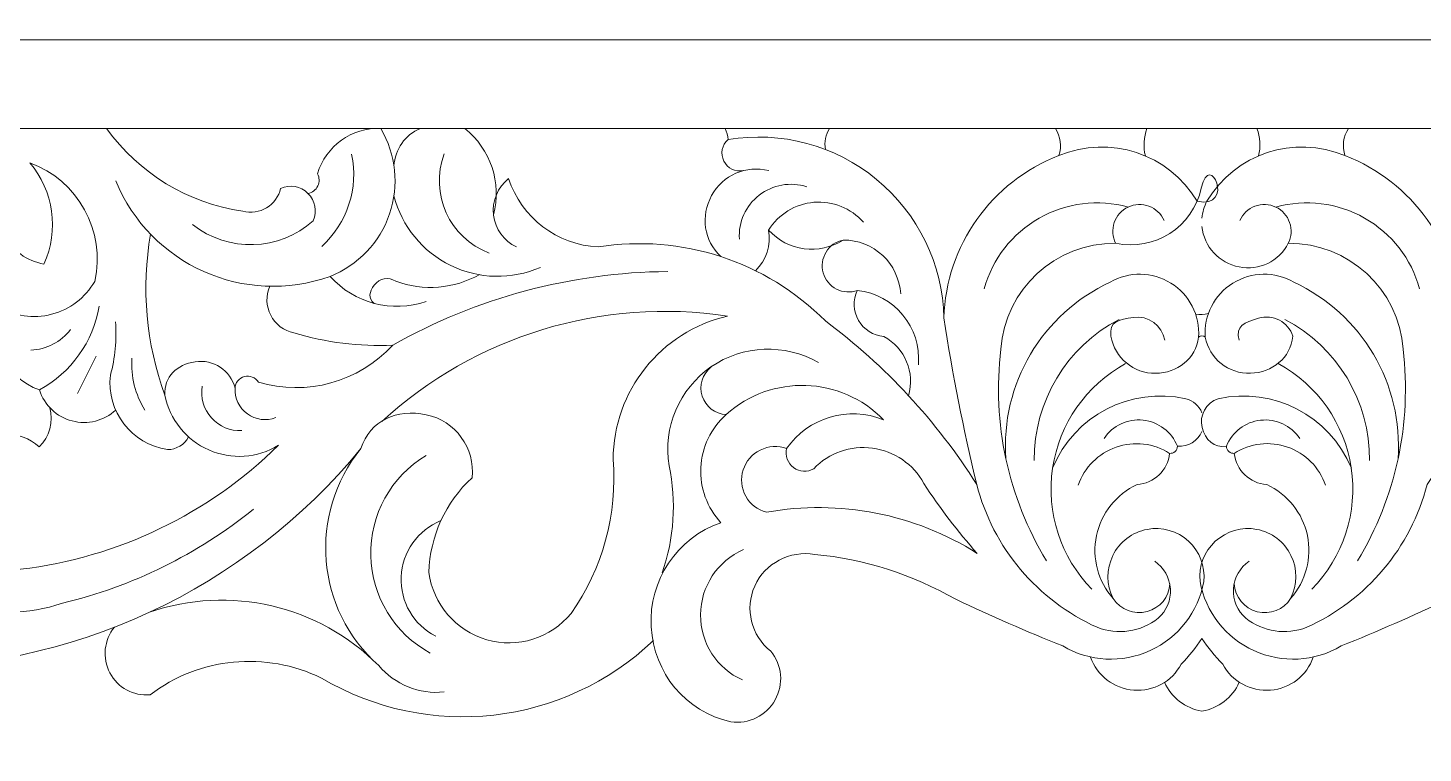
# Model space of a CAD drawing. Header units: millimetres. Extents: x 4334 to 4578, y 2334 to 2588.
# Drawn here: x 4381 to 4446.3, y 2518.7 to 2552.7 of the extents above; entities that cross this region are included whole.
import ezdxf

# ---------------------------------------------------------------- set-up
doc = ezdxf.new("R2010")
doc.units = ezdxf.units.MM
doc.header["$MEASUREMENT"] = 0
doc.layers.add('SITARA ALL', color=18, linetype='Continuous', true_color=0x000000)

msp = doc.modelspace()

# ---------------------------------------------------------------- linework, layer by layer
at = {"layer": 'SITARA ALL', "lineweight": 9}
for points, knots in [([(4333.916, 2588.11), (4333.916, 2588.11), (4577.916, 2588.11), (4577.916, 2588.11), (4577.916, 2588.11), (4577.916, 2466.11), (4577.916, 2466.11), (4577.916, 2466.11), (4333.916, 2466.11), (4333.916, 2466.11), (4333.916, 2466.11), (4333.916, 2588.11), (4333.916, 2588.11)], [0, 0, 0, 0, 0.25, 0.25, 0.25, 0.5, 0.5, 0.5, 0.75, 0.75, 0.75, 1, 1, 1, 1]), ([(4337.043, 2531.903), (4336.767, 2529.988), (4337.064, 2528.036), (4337.897, 2526.291), (4337.897, 2526.291), (4335.916, 2526.291), (4335.916, 2526.291), (4335.916, 2526.291), (4335.916, 2552.131), (4335.916, 2552.131), (4335.916, 2552.131), (4435.687, 2552.131), (4435.687, 2552.131), (4435.687, 2552.131), (4535.916, 2552.131), (4535.916, 2552.131), (4535.916, 2552.131), (4535.916, 2526.291), (4535.916, 2526.291), (4535.916, 2526.291), (4533.935, 2526.291), (4533.935, 2526.291), (4534.768, 2528.036), (4535.065, 2529.988), (4534.789, 2531.903)], [0, 0, 0, 0, 0.111111, 0.111111, 0.111111, 0.222222, 0.222222, 0.222222, 0.333333, 0.333333, 0.333333, 0.444444, 0.444444, 0.444444, 0.555556, 0.555556, 0.555556, 0.666667, 0.666667, 0.666667, 0.777778, 0.777778, 0.777778, 1, 1, 1, 1]), ([(4384.636, 2547.977), (4386.145, 2545.868), (4388.45, 2544.468), (4391.018, 2544.104), (4391.394, 2544.002), (4391.796, 2544.057), (4392.13, 2544.258), (4392.464, 2544.459), (4392.701, 2544.786), (4392.786, 2545.166), (4393.22, 2545.361), (4393.729, 2545.269), (4394.067, 2544.935), (4394.405, 2544.601), (4394.499, 2544.084), (4394.309, 2543.648), (4392.72, 2542.225), (4390.336, 2542.152), (4388.66, 2543.471)], [0, 0, 0, 0, 0.142857, 0.142857, 0.142857, 0.285714, 0.285714, 0.285714, 0.428571, 0.428571, 0.428571, 0.571429, 0.571429, 0.571429, 0.714286, 0.714286, 0.714286, 1, 1, 1, 1]), ([(4385.067, 2545.524), (4386.68, 2541.59), (4391.094, 2539.615), (4395.099, 2541.046), (4396.411, 2541.565), (4397.429, 2542.633), (4397.885, 2543.968), (4398.341, 2545.304), (4398.193, 2546.764), (4397.472, 2547.977), (4396.116, 2548.03), (4394.898, 2547.156), (4394.516, 2545.853), (4394.609, 2545.674), (4394.611, 2545.462), (4394.524, 2545.28), (4394.436, 2545.098), (4394.266, 2544.968), (4394.068, 2544.929)], [0, 0, 0, 0, 0.142857, 0.142857, 0.142857, 0.285714, 0.285714, 0.285714, 0.428571, 0.428571, 0.428571, 0.571429, 0.571429, 0.571429, 0.714286, 0.714286, 0.714286, 1, 1, 1, 1]), ([(4429.221, 2546.703), (4426.055, 2545.486), (4423.931, 2542.488), (4423.838, 2539.097), (4423.779, 2541.614), (4422.629, 2543.982), (4420.686, 2545.585), (4418.744, 2547.188), (4416.216, 2547.871), (4413.733, 2547.452), (4413.722, 2547.634), (4413.676, 2547.813), (4413.596, 2547.977)], [0, 0, 0, 0, 0.2, 0.2, 0.2, 0.4, 0.4, 0.4, 0.6, 0.6, 0.6, 1, 1, 1, 1]), ([(4431.874, 2542.597), (4433.696, 2542.205), (4435.492, 2543.363), (4435.886, 2545.185), (4436.28, 2547.007), (4437.508, 2544.168), (4435.687, 2544.564), (4434.366, 2546.791), (4431.609, 2547.705), (4429.221, 2546.703), (4429.359, 2547.131), (4429.299, 2547.598), (4429.056, 2547.977)], [0, 0, 0, 0, 0.2, 0.2, 0.2, 0.4, 0.4, 0.4, 0.6, 0.6, 0.6, 1, 1, 1, 1]), ([(4524.699, 2547.977), (4524.699, 2547.977), (4433.343, 2547.977), (4433.343, 2547.977), (4433.188, 2547.565), (4433.161, 2547.116), (4433.266, 2546.688)], [0, 0, 0, 0, 0.333333, 0.333333, 0.333333, 1, 1, 1, 1]), ([(4442.776, 2547.977), (4442.533, 2547.598), (4442.472, 2547.131), (4442.61, 2546.703), (4445.775, 2545.488), (4447.899, 2542.485), (4447.994, 2539.097), (4448.049, 2541.611), (4449.193, 2543.977), (4451.13, 2545.581), (4453.066, 2547.185), (4455.619, 2547.866), (4458.099, 2547.452)], [0, 0, 0, 0, 0.2, 0.2, 0.2, 0.4, 0.4, 0.4, 0.6, 0.6, 0.6, 1, 1, 1, 1]), ([(4413.733, 2547.452), (4413.444, 2547.202), (4413.362, 2546.788), (4413.534, 2546.447), (4413.705, 2546.106), (4414.07, 2545.921), (4414.443, 2546.004)], [0, 0, 0, 0, 0.333333, 0.333333, 0.333333, 1, 1, 1, 1]), ([(4442.61, 2546.703), (4440.222, 2547.703), (4437.464, 2546.793), (4436.145, 2544.564), (4436.019, 2544.319), (4435.941, 2544.051), (4435.916, 2543.776)], [0, 0, 0, 0, 0.333333, 0.333333, 0.333333, 1, 1, 1, 1]), ([(4376.052, 2545.726), (4376.92, 2545.866), (4377.808, 2545.653), (4378.518, 2545.135), (4379.228, 2544.617), (4379.703, 2543.833), (4379.835, 2542.963), (4380.223, 2542.255), (4380.911, 2541.762), (4381.706, 2541.623), (4382.426, 2543.2), (4382.168, 2545.051), (4381.043, 2546.37), (4383.31, 2545.546), (4384.611, 2543.163), (4384.085, 2540.81), (4383.649, 2540.044), (4382.921, 2539.489), (4382.068, 2539.269), (4381.215, 2539.049), (4380.306, 2539.187), (4379.554, 2539.646), (4379.04, 2538.029), (4379.895, 2536.296), (4381.493, 2535.725), (4382.982, 2536.531), (4384.014, 2537.98), (4384.289, 2539.651)], [0, 0, 0, 0, 0.1, 0.1, 0.1, 0.2, 0.2, 0.2, 0.3, 0.3, 0.3, 0.4, 0.4, 0.4, 0.5, 0.5, 0.5, 0.6, 0.6, 0.6, 0.7, 0.7, 0.7, 0.8, 0.8, 0.8, 1, 1, 1, 1]), ([(4415.638, 2546.004), (4414.582, 2546.267), (4413.483, 2545.784), (4412.961, 2544.83), (4412.44, 2543.875), (4412.598, 2542.719), (4413.39, 2541.973)], [0, 0, 0, 0, 0.333333, 0.333333, 0.333333, 1, 1, 1, 1]), ([(4423.838, 2539.097), (4424.237, 2536.478), (4424.748, 2533.877), (4425.37, 2531.302), (4423.5, 2534.268), (4421.1, 2536.861), (4418.288, 2538.955), (4415.507, 2541.756), (4411.552, 2543.048), (4407.655, 2542.424), (4405.727, 2542.516), (4404.057, 2543.794), (4403.459, 2545.628), (4402.944, 2545.22), (4402.677, 2544.573), (4402.754, 2543.92), (4402.83, 2543.267), (4403.233, 2542.703), (4403.829, 2542.424)], [0, 0, 0, 0, 0.142857, 0.142857, 0.142857, 0.285714, 0.285714, 0.285714, 0.428571, 0.428571, 0.428571, 0.571429, 0.571429, 0.571429, 0.714286, 0.714286, 0.714286, 1, 1, 1, 1]), ([(4417.415, 2545.239), (4416.654, 2545.488), (4415.82, 2545.342), (4415.188, 2544.851), (4414.556, 2544.36), (4414.209, 2543.593), (4414.263, 2542.795)], [0, 0, 0, 0, 0.333333, 0.333333, 0.333333, 1, 1, 1, 1]), ([(4468.003, 2542.424), (4468.597, 2542.705), (4469.005, 2543.273), (4469.079, 2543.926), (4469.153, 2544.58), (4468.889, 2545.221), (4468.373, 2545.628), (4467.776, 2543.793), (4466.104, 2542.518), (4464.177, 2542.424), (4460.279, 2543.046), (4456.323, 2541.757), (4453.544, 2538.955), (4450.732, 2536.861), (4448.332, 2534.268), (4446.462, 2531.302), (4445.697, 2528.329), (4443.619, 2525.863), (4440.819, 2524.604), (4439.861, 2524.228), (4438.774, 2524.39), (4437.967, 2525.028), (4437.573, 2525.373), (4437.361, 2525.88), (4437.392, 2526.402), (4437.423, 2526.925), (4437.696, 2527.405), (4438.128, 2527.701)], [0, 0, 0, 0, 0.1, 0.1, 0.1, 0.2, 0.2, 0.2, 0.3, 0.3, 0.3, 0.4, 0.4, 0.4, 0.5, 0.5, 0.5, 0.6, 0.6, 0.6, 0.7, 0.7, 0.7, 0.8, 0.8, 0.8, 1, 1, 1, 1]), ([(4398.093, 2544.818), (4398.457, 2543.394), (4399.428, 2542.202), (4400.749, 2541.557), (4402.07, 2540.913), (4403.599, 2540.878), (4404.945, 2541.468)], [0, 0, 0, 0, 0.333333, 0.333333, 0.333333, 1, 1, 1, 1]), ([(4432.461, 2544.293), (4431.059, 2544.681), (4429.56, 2544.494), (4428.296, 2543.774), (4427.032, 2543.055), (4426.109, 2541.868), (4425.727, 2540.464)], [0, 0, 0, 0, 0.333333, 0.333333, 0.333333, 1, 1, 1, 1]), ([(4446.104, 2540.464), (4445.721, 2541.867), (4444.794, 2543.06), (4443.529, 2543.778), (4442.265, 2544.496), (4440.772, 2544.683), (4439.371, 2544.293)], [0, 0, 0, 0, 0.333333, 0.333333, 0.333333, 1, 1, 1, 1]), ([(4420.069, 2543.582), (4419.489, 2544.243), (4418.629, 2544.589), (4417.753, 2544.515), (4416.877, 2544.44), (4416.091, 2543.959), (4415.631, 2543.209), (4416.527, 2542.226), (4417.998, 2542.031), (4419.117, 2542.748), (4420.545, 2542.759), (4421.731, 2541.646), (4421.813, 2540.221)], [0, 0, 0, 0, 0.2, 0.2, 0.2, 0.4, 0.4, 0.4, 0.6, 0.6, 0.6, 1, 1, 1, 1]), ([(4434.143, 2543.668), (4434.006, 2543.977), (4433.75, 2544.217), (4433.433, 2544.335), (4433.116, 2544.452), (4432.766, 2544.438), (4432.461, 2544.293), (4432.155, 2544.149), (4431.921, 2543.887), (4431.81, 2543.568), (4431.7, 2543.248), (4431.722, 2542.899), (4431.874, 2542.597), (4429.051, 2542.619), (4426.698, 2540.447), (4426.503, 2537.63), (4426.085, 2534.18), (4426.835, 2530.692), (4428.635, 2527.719)], [0, 0, 0, 0, 0.142857, 0.142857, 0.142857, 0.285714, 0.285714, 0.285714, 0.428571, 0.428571, 0.428571, 0.571429, 0.571429, 0.571429, 0.714286, 0.714286, 0.714286, 1, 1, 1, 1]), ([(4443.197, 2527.719), (4444.996, 2530.692), (4445.747, 2534.18), (4445.329, 2537.63), (4445.131, 2540.446), (4442.781, 2542.622), (4439.958, 2542.597), (4440.109, 2542.899), (4440.132, 2543.25), (4440.021, 2543.569), (4439.91, 2543.889), (4439.677, 2544.149), (4439.371, 2544.293), (4439.065, 2544.437), (4438.714, 2544.452), (4438.398, 2544.334), (4438.081, 2544.216), (4437.826, 2543.977), (4437.688, 2543.668)], [0, 0, 0, 0, 0.142857, 0.142857, 0.142857, 0.285714, 0.285714, 0.285714, 0.428571, 0.428571, 0.428571, 0.571429, 0.571429, 0.571429, 0.714286, 0.714286, 0.714286, 1, 1, 1, 1]), ([(4435.916, 2543.389), (4436.009, 2542.438), (4436.719, 2541.663), (4437.658, 2541.486), (4438.597, 2541.309), (4439.525, 2541.745), (4439.958, 2542.597)], [0, 0, 0, 0, 0.333333, 0.333333, 0.333333, 1, 1, 1, 1]), ([(4381.981, 2534.893), (4382.162, 2534.236), (4381.97, 2533.532), (4381.481, 2533.058), (4380.59, 2533.862), (4379.242, 2533.878), (4378.335, 2533.093), (4378.668, 2532.937), (4378.908, 2532.633), (4378.98, 2532.272), (4379.053, 2531.912), (4378.948, 2531.536), (4378.701, 2531.263), (4378.082, 2530.538), (4377.952, 2529.515), (4378.371, 2528.658), (4378.79, 2527.802), (4379.662, 2527.276), (4380.614, 2527.32), (4385.172, 2527.871), (4389.417, 2529.913), (4392.691, 2533.131), (4391.702, 2532.527), (4390.48, 2532.446), (4389.42, 2532.913), (4388.359, 2533.38), (4387.592, 2534.345), (4387.369, 2535.482), (4386.484, 2537.892), (4386.253, 2540.494), (4386.697, 2543.022)], [0, 0, 0, 0, 0.090909, 0.090909, 0.090909, 0.181818, 0.181818, 0.181818, 0.272727, 0.272727, 0.272727, 0.363636, 0.363636, 0.363636, 0.454545, 0.454545, 0.454545, 0.545455, 0.545455, 0.545455, 0.636364, 0.636364, 0.636364, 0.727273, 0.727273, 0.727273, 0.818182, 0.818182, 0.818182, 1, 1, 1, 1]), ([(4419.117, 2542.748), (4418.784, 2542.678), (4418.494, 2542.473), (4418.317, 2542.181), (4418.14, 2541.89), (4418.092, 2541.54), (4418.184, 2541.212), (4418.277, 2540.883), (4418.501, 2540.608), (4418.804, 2540.452), (4419.107, 2540.296), (4419.46, 2540.272), (4419.781, 2540.386)], [0, 0, 0, 0, 0.2, 0.2, 0.2, 0.4, 0.4, 0.4, 0.6, 0.6, 0.6, 1, 1, 1, 1]), ([(4402.108, 2541.137), (4400.908, 2540.456), (4399.467, 2540.341), (4398.174, 2540.821), (4397.845, 2541.038), (4397.403, 2540.957), (4397.172, 2540.638), (4396.942, 2540.318), (4396.862, 2540.022), (4397.172, 2539.779)], [0, 0, 0, 0, 0.25, 0.25, 0.25, 0.5, 0.5, 0.5, 1, 1, 1, 1]), ([(4434.172, 2538.051), (4434.056, 2538.748), (4433.405, 2539.225), (4432.707, 2539.124), (4432.008, 2539.024), (4431.571, 2538.941), (4431.656, 2538.24), (4431.829, 2537.227), (4432.714, 2536.491), (4433.742, 2536.505), (4434.77, 2536.519), (4435.618, 2537.182), (4435.762, 2538.199), (4435.83, 2539.22), (4435.328, 2540.194), (4434.459, 2540.732), (4433.589, 2541.27), (4432.504, 2541.29), (4431.621, 2540.775), (4428.43, 2539.297), (4426.485, 2536.004), (4426.737, 2532.496)], [0, 0, 0, 0, 0.125, 0.125, 0.125, 0.25, 0.25, 0.25, 0.375, 0.375, 0.375, 0.5, 0.5, 0.5, 0.625, 0.625, 0.625, 0.75, 0.75, 0.75, 1, 1, 1, 1]), ([(4445.094, 2532.496), (4445.345, 2536.004), (4443.403, 2539.299), (4440.211, 2540.775), (4439.325, 2541.286), (4438.23, 2541.267), (4437.363, 2540.725), (4436.496, 2540.183), (4435.998, 2539.219), (4436.069, 2538.199)], [0, 0, 0, 0, 0.25, 0.25, 0.25, 0.5, 0.5, 0.5, 1, 1, 1, 1]), ([(4397.53, 2534.25), (4401.892, 2538.262), (4407.845, 2540.076), (4413.703, 2539.184), (4410.58, 2538.452), (4408.366, 2535.678), (4408.351, 2532.47), (4408.556, 2529.911), (4407.862, 2527.359), (4406.389, 2525.257), (4405.435, 2524.094), (4403.883, 2523.609), (4402.437, 2524.021), (4400.991, 2524.433), (4399.924, 2525.689), (4399.726, 2527.179), (4399.776, 2528.869), (4400.506, 2530.468), (4401.75, 2531.612), (4401.898, 2533.002), (4400.969, 2534.278), (4399.602, 2534.564), (4398.234, 2534.851), (4396.966, 2534.309), (4396.544, 2532.976), (4394.057, 2529.908), (4394.42, 2525.431), (4397.377, 2522.812), (4394.574, 2525.637), (4390.404, 2526.608), (4386.643, 2525.307)], [0, 0, 0, 0, 0.090909, 0.090909, 0.090909, 0.181818, 0.181818, 0.181818, 0.272727, 0.272727, 0.272727, 0.363636, 0.363636, 0.363636, 0.454545, 0.454545, 0.454545, 0.545455, 0.545455, 0.545455, 0.636364, 0.636364, 0.636364, 0.727273, 0.727273, 0.727273, 0.818182, 0.818182, 0.818182, 1, 1, 1, 1]), ([(4392.275, 2540.585), (4392.086, 2540.146), (4392.103, 2539.646), (4392.323, 2539.221), (4392.543, 2538.797), (4392.94, 2538.494), (4393.407, 2538.396), (4394.907, 2537.949), (4396.47, 2537.755), (4398.033, 2537.822), (4396.443, 2536.088), (4394, 2535.415), (4391.746, 2536.089), (4391.609, 2536.311), (4391.342, 2536.417), (4391.09, 2536.35), (4390.838, 2536.283), (4390.66, 2536.066), (4390.652, 2535.806)], [0, 0, 0, 0, 0.142857, 0.142857, 0.142857, 0.285714, 0.285714, 0.285714, 0.428571, 0.428571, 0.428571, 0.571429, 0.571429, 0.571429, 0.714286, 0.714286, 0.714286, 1, 1, 1, 1]), ([(4422.643, 2536.907), (4422.789, 2538.652), (4421.522, 2540.195), (4419.781, 2540.386), (4419.569, 2539.937), (4419.591, 2539.412), (4419.84, 2538.982), (4420.089, 2538.552), (4420.53, 2538.272), (4421.025, 2538.232), (4422.011, 2537.691), (4422.491, 2536.537), (4422.182, 2535.455)], [0, 0, 0, 0, 0.2, 0.2, 0.2, 0.4, 0.4, 0.4, 0.6, 0.6, 0.6, 1, 1, 1, 1]), ([(4391.512, 2530.138), (4388.897, 2528.021), (4385.84, 2526.516), (4382.569, 2525.734), (4379.361, 2524.631), (4375.811, 2525.811), (4373.902, 2528.615), (4371.992, 2531.418), (4372.28, 2535.251), (4374.481, 2537.832), (4374.638, 2538.075), (4374.668, 2538.379), (4374.561, 2538.647), (4374.455, 2538.916), (4374.227, 2539.116), (4373.947, 2539.185)], [0, 0, 0, 0, 0.166667, 0.166667, 0.166667, 0.333333, 0.333333, 0.333333, 0.5, 0.5, 0.5, 0.666667, 0.666667, 0.666667, 1, 1, 1, 1]), ([(4385.059, 2538.922), (4385.122, 2538.078), (4385.039, 2537.229), (4384.816, 2536.413), (4384.63, 2534.721), (4385.808, 2533.186), (4387.491, 2532.932), (4387.904, 2532.93), (4388.285, 2533.158), (4388.479, 2533.524)], [0, 0, 0, 0, 0.25, 0.25, 0.25, 0.5, 0.5, 0.5, 1, 1, 1, 1]), ([(4435.762, 2538.199), (4435.848, 2538.283), (4435.984, 2538.283), (4436.069, 2538.199), (4436.262, 2537.19), (4437.162, 2536.471), (4438.189, 2536.506), (4439.217, 2536.541), (4440.051, 2537.22), (4440.176, 2538.24), (4439.957, 2538.912), (4439.242, 2539.286), (4438.566, 2539.082), (4437.89, 2538.879), (4437.471, 2538.732), (4437.66, 2538.051)], [0, 0, 0, 0, 0.166667, 0.166667, 0.166667, 0.333333, 0.333333, 0.333333, 0.5, 0.5, 0.5, 0.666667, 0.666667, 0.666667, 1, 1, 1, 1]), ([(4410.647, 2527.149), (4411.208, 2528.765), (4411.321, 2530.502), (4410.974, 2532.176), (4410.679, 2533.966), (4411.44, 2535.766), (4412.93, 2536.801), (4414.419, 2537.836), (4416.394, 2537.908), (4417.969, 2537.008)], [0, 0, 0, 0, 0.25, 0.25, 0.25, 0.5, 0.5, 0.5, 1, 1, 1, 1]), ([(4392.556, 2534.429), (4392.115, 2534.259), (4391.617, 2534.324), (4391.233, 2534.6), (4390.849, 2534.877), (4390.63, 2535.333), (4390.652, 2535.806), (4390.441, 2536.639), (4389.632, 2537.176), (4388.782, 2537.046), (4387.932, 2536.916), (4387.32, 2536.34), (4387.369, 2535.482)], [0, 0, 0, 0, 0.2, 0.2, 0.2, 0.4, 0.4, 0.4, 0.6, 0.6, 0.6, 1, 1, 1, 1]), ([(4416.473, 2532.975), (4417.481, 2534.433), (4419.369, 2534.994), (4421.01, 2534.327), (4419.017, 2536.374), (4415.767, 2536.485), (4413.644, 2534.572), (4413.126, 2534.598), (4412.678, 2534.943), (4412.52, 2535.438), (4412.362, 2535.932), (4412.537, 2536.48), (4412.945, 2536.801)], [0, 0, 0, 0, 0.2, 0.2, 0.2, 0.4, 0.4, 0.4, 0.6, 0.6, 0.6, 1, 1, 1, 1]), ([(4432.344, 2536.957), (4430.498, 2535.951), (4429.232, 2534.137), (4428.925, 2532.058), (4428.617, 2529.979), (4429.293, 2527.886), (4430.768, 2526.389)], [0, 0, 0, 0, 0.333333, 0.333333, 0.333333, 1, 1, 1, 1]), ([(4441.064, 2526.389), (4442.535, 2527.89), (4443.217, 2529.994), (4442.905, 2532.073), (4442.593, 2534.151), (4441.336, 2535.955), (4439.488, 2536.957)], [0, 0, 0, 0, 0.333333, 0.333333, 0.333333, 1, 1, 1, 1]), ([(4381.493, 2535.725), (4381.721, 2535.01), (4382.3, 2534.463), (4383.025, 2534.273), (4383.751, 2534.084), (4384.518, 2534.273), (4385.067, 2534.784)], [0, 0, 0, 0, 0.333333, 0.333333, 0.333333, 1, 1, 1, 1]), ([(4389.116, 2535.902), (4389.025, 2535.366), (4389.182, 2534.819), (4389.544, 2534.413), (4389.906, 2534.008), (4390.429, 2533.79), (4390.971, 2533.821)], [0, 0, 0, 0, 0.333333, 0.333333, 0.333333, 1, 1, 1, 1]), ([(4435.916, 2534.652), (4435.781, 2534.978), (4435.502, 2535.221), (4435.162, 2535.312), (4432.568, 2535.888), (4429.937, 2534.521), (4428.922, 2532.066)], [0, 0, 0, 0, 0.333333, 0.333333, 0.333333, 1, 1, 1, 1]), ([(4442.91, 2532.066), (4441.892, 2534.52), (4439.263, 2535.89), (4436.67, 2535.312), (4436.108, 2535.124), (4435.784, 2534.538), (4435.922, 2533.962), (4436.061, 2533.386), (4436.477, 2533), (4437.063, 2533.088), (4437.063, 2532.994), (4437.103, 2532.904), (4437.173, 2532.84), (4437.243, 2532.777), (4437.335, 2532.745), (4437.43, 2532.754)], [0, 0, 0, 0, 0.166667, 0.166667, 0.166667, 0.333333, 0.333333, 0.333333, 0.5, 0.5, 0.5, 0.666667, 0.666667, 0.666667, 1, 1, 1, 1]), ([(4413.644, 2534.572), (4412.93, 2533.937), (4412.502, 2533.041), (4412.457, 2532.087), (4412.411, 2531.133), (4412.749, 2530.204), (4413.399, 2529.504), (4411.343, 2528.792), (4410.009, 2526.801), (4410.133, 2524.629), (4410.257, 2522.457), (4411.735, 2520.648), (4413.859, 2520.175), (4414.696, 2520.052), (4415.521, 2520.46), (4415.934, 2521.198), (4416.346, 2521.937), (4416.271, 2522.84), (4415.727, 2523.488), (4414.813, 2524.216), (4414.505, 2525.468), (4414.979, 2526.537), (4415.452, 2527.605), (4416.634, 2528.21), (4417.787, 2528.022), (4420.113, 2527.797), (4422.366, 2527.079), (4424.393, 2525.915), (4426.039, 2525.138), (4427.707, 2524.409), (4429.396, 2523.728), (4430.645, 2522.99), (4432.176, 2522.91), (4433.495, 2523.516), (4434.813, 2524.121), (4435.749, 2525.322), (4436.004, 2526.751), (4436.076, 2527.457), (4435.81, 2528.157), (4435.287, 2528.637), (4434.763, 2529.118), (4434.049, 2529.324), (4433.351, 2529.192), (4432.653, 2529.06), (4432.058, 2528.607), (4431.746, 2527.968), (4431.434, 2527.33), (4431.439, 2526.586), (4431.764, 2525.954)], [0, 0, 0, 0, 0.058824, 0.058824, 0.058824, 0.117647, 0.117647, 0.117647, 0.176471, 0.176471, 0.176471, 0.235294, 0.235294, 0.235294, 0.294118, 0.294118, 0.294118, 0.352941, 0.352941, 0.352941, 0.411765, 0.411765, 0.411765, 0.470588, 0.470588, 0.470588, 0.529412, 0.529412, 0.529412, 0.588235, 0.588235, 0.588235, 0.647059, 0.647059, 0.647059, 0.705882, 0.705882, 0.705882, 0.764706, 0.764706, 0.764706, 0.823529, 0.823529, 0.823529, 0.882353, 0.882353, 0.882353, 1, 1, 1, 1]), ([(4434.769, 2533.088), (4434.501, 2533.762), (4433.88, 2534.232), (4433.159, 2534.307), (4432.437, 2534.383), (4431.738, 2534.059), (4431.337, 2533.455)], [0, 0, 0, 0, 0.333333, 0.333333, 0.333333, 1, 1, 1, 1]), ([(4440.067, 2525.954), (4440.391, 2526.587), (4440.397, 2527.335), (4440.084, 2527.973), (4439.77, 2528.61), (4439.179, 2529.062), (4438.481, 2529.192), (4437.783, 2529.323), (4437.064, 2529.116), (4436.541, 2528.634), (4436.019, 2528.152), (4435.754, 2527.457), (4435.828, 2526.751), (4436.086, 2525.323), (4437.027, 2524.112), (4438.348, 2523.511), (4439.668, 2522.909), (4441.189, 2522.987), (4442.436, 2523.728), (4444.124, 2524.409), (4445.793, 2525.138), (4447.439, 2525.915), (4449.466, 2527.079), (4451.718, 2527.797), (4454.044, 2528.022), (4455.194, 2528.232), (4456.34, 2527.64), (4456.833, 2526.581), (4457.326, 2525.522), (4457.005, 2524.233), (4456.104, 2523.488), (4455.567, 2522.835), (4455.488, 2521.918), (4455.907, 2521.183), (4456.325, 2520.448), (4457.137, 2520.045), (4457.973, 2520.175), (4460.089, 2520.681), (4461.612, 2522.53), (4461.702, 2524.704), (4461.793, 2526.878), (4460.5, 2528.824), (4458.433, 2529.504), (4459.082, 2530.205), (4459.422, 2531.137), (4459.375, 2532.092), (4459.328, 2533.046), (4458.902, 2533.938), (4458.187, 2534.572)], [0, 0, 0, 0, 0.058824, 0.058824, 0.058824, 0.117647, 0.117647, 0.117647, 0.176471, 0.176471, 0.176471, 0.235294, 0.235294, 0.235294, 0.294118, 0.294118, 0.294118, 0.352941, 0.352941, 0.352941, 0.411765, 0.411765, 0.411765, 0.470588, 0.470588, 0.470588, 0.529412, 0.529412, 0.529412, 0.588235, 0.588235, 0.588235, 0.647059, 0.647059, 0.647059, 0.705882, 0.705882, 0.705882, 0.764706, 0.764706, 0.764706, 0.823529, 0.823529, 0.823529, 0.882353, 0.882353, 0.882353, 1, 1, 1, 1]), ([(4440.495, 2533.455), (4440.091, 2534.057), (4439.385, 2534.385), (4438.664, 2534.306), (4437.943, 2534.228), (4437.328, 2533.764), (4437.063, 2533.088)], [0, 0, 0, 0, 0.333333, 0.333333, 0.333333, 1, 1, 1, 1]), ([(4435.916, 2533.782), (4435.726, 2533.326), (4435.261, 2533.045), (4434.769, 2533.088), (4434.769, 2532.994), (4434.729, 2532.904), (4434.66, 2532.84), (4434.59, 2532.777), (4434.496, 2532.745), (4434.402, 2532.754), (4434.316, 2531.963), (4433.676, 2531.346), (4432.882, 2531.288), (4431.905, 2530.838), (4431.199, 2529.951), (4430.98, 2528.898), (4430.76, 2527.845), (4431.048, 2526.757), (4431.764, 2525.954), (4432.101, 2525.426), (4432.741, 2525.178), (4433.346, 2525.34), (4433.951, 2525.502), (4434.38, 2526.02), (4434.407, 2526.646)], [0, 0, 0, 0, 0.111111, 0.111111, 0.111111, 0.222222, 0.222222, 0.222222, 0.333333, 0.333333, 0.333333, 0.444444, 0.444444, 0.444444, 0.555556, 0.555556, 0.555556, 0.666667, 0.666667, 0.666667, 0.777778, 0.777778, 0.777778, 1, 1, 1, 1]), ([(4396.544, 2532.976), (4391.114, 2526.357), (4382.956, 2522.572), (4374.395, 2522.693), (4372.922, 2523.031), (4371.38, 2522.608), (4370.286, 2521.566), (4369.694, 2522.085), (4369.569, 2522.958), (4369.99, 2523.623)], [0, 0, 0, 0, 0.25, 0.25, 0.25, 0.5, 0.5, 0.5, 1, 1, 1, 1]), ([(4425.399, 2528.063), (4424.486, 2529.092), (4423.65, 2530.188), (4422.898, 2531.34), (4422.407, 2532.246), (4421.513, 2532.863), (4420.492, 2532.999), (4419.471, 2533.135), (4418.452, 2532.78), (4417.741, 2532.035), (4417.445, 2531.863), (4417.076, 2531.884), (4416.8, 2532.086), (4416.525, 2532.289), (4416.397, 2532.641), (4416.473, 2532.975), (4416.071, 2533.122), (4415.626, 2533.099), (4415.241, 2532.91), (4414.857, 2532.72), (4414.568, 2532.384), (4414.439, 2531.976), (4414.311, 2531.567), (4414.355, 2531.124), (4414.562, 2530.749), (4414.768, 2530.374), (4415.117, 2530.101), (4415.531, 2529.991), (4418.945, 2530.611), (4422.469, 2529.921), (4425.399, 2528.063)], [0, 0, 0, 0, 0.1, 0.1, 0.1, 0.2, 0.2, 0.2, 0.3, 0.3, 0.3, 0.4, 0.4, 0.4, 0.5, 0.5, 0.5, 0.6, 0.6, 0.6, 0.7, 0.7, 0.7, 0.8, 0.8, 0.8, 0.9, 0.9, 0.9, 1, 1, 1, 1]), ([(4434.402, 2532.754), (4433.657, 2533.229), (4432.735, 2533.336), (4431.9, 2533.044), (4431.066, 2532.752), (4430.414, 2532.098), (4430.129, 2531.262)], [0, 0, 0, 0, 0.333333, 0.333333, 0.333333, 1, 1, 1, 1]), ([(4437.425, 2526.646), (4437.46, 2526.02), (4437.896, 2525.49), (4438.503, 2525.335), (4439.11, 2525.181), (4439.737, 2525.422), (4440.067, 2525.954), (4440.782, 2526.758), (4441.072, 2527.854), (4440.85, 2528.906), (4440.629, 2529.958), (4439.928, 2530.84), (4438.95, 2531.288), (4438.156, 2531.345), (4437.516, 2531.963), (4437.43, 2532.754), (4438.173, 2533.23), (4439.093, 2533.339), (4439.927, 2533.048), (4440.76, 2532.758), (4441.416, 2532.096), (4441.703, 2531.262)], [0, 0, 0, 0, 0.125, 0.125, 0.125, 0.25, 0.25, 0.25, 0.375, 0.375, 0.375, 0.5, 0.5, 0.5, 0.625, 0.625, 0.625, 0.75, 0.75, 0.75, 1, 1, 1, 1]), ([(4399.596, 2532.655), (4397.952, 2531.669), (4396.964, 2529.876), (4397.008, 2527.96), (4397.052, 2526.043), (4398.104, 2524.308), (4399.792, 2523.398)], [0, 0, 0, 0, 0.333333, 0.333333, 0.333333, 1, 1, 1, 1]), ([(4425.37, 2531.302), (4426.136, 2528.327), (4428.211, 2525.863), (4431.013, 2524.604), (4431.972, 2524.228), (4433.057, 2524.389), (4433.865, 2525.028), (4434.259, 2525.374), (4434.47, 2525.883), (4434.438, 2526.406), (4434.406, 2526.929), (4434.137, 2527.406), (4433.704, 2527.701)], [0, 0, 0, 0, 0.2, 0.2, 0.2, 0.4, 0.4, 0.4, 0.6, 0.6, 0.6, 1, 1, 1, 1]), ([(4400.29, 2529.6), (4399.207, 2529.163), (4398.48, 2528.132), (4398.431, 2526.965), (4398.381, 2525.798), (4399.003, 2524.718), (4400.045, 2524.191)], [0, 0, 0, 0, 0.333333, 0.333333, 0.333333, 1, 1, 1, 1]), ([(4414.452, 2528.244), (4413.237, 2527.715), (4412.45, 2526.517), (4412.445, 2525.192), (4412.44, 2523.867), (4413.2, 2522.673), (4414.411, 2522.136)], [0, 0, 0, 0, 0.333333, 0.333333, 0.333333, 1, 1, 1, 1]), ([(4385.012, 2524.611), (4384.514, 2524.006), (4384.428, 2523.162), (4384.794, 2522.47), (4385.16, 2521.778), (4385.892, 2521.372), (4386.672, 2521.443), (4388.985, 2523.198), (4392.092, 2523.499), (4394.701, 2522.225), (4399.692, 2519.266), (4406.035, 2519.981), (4410.235, 2523.985)], [0, 0, 0, 0, 0.2, 0.2, 0.2, 0.4, 0.4, 0.4, 0.6, 0.6, 0.6, 1, 1, 1, 1]), ([(4430.705, 2523.212), (4431.008, 2522.337), (4431.801, 2521.727), (4432.724, 2521.658), (4433.647, 2521.59), (4434.515, 2522.063), (4434.943, 2522.884), (4435.307, 2523.247), (4435.633, 2523.647), (4435.916, 2524.077), (4436.199, 2523.647), (4436.525, 2523.247), (4436.889, 2522.884), (4437.322, 2522.066), (4438.201, 2521.585), (4439.123, 2521.659), (4440.046, 2521.734), (4440.83, 2522.335), (4441.127, 2523.212)], [0, 0, 0, 0, 0.142857, 0.142857, 0.142857, 0.285714, 0.285714, 0.285714, 0.428571, 0.428571, 0.428571, 0.571429, 0.571429, 0.571429, 0.714286, 0.714286, 0.714286, 1, 1, 1, 1]), ([(4434.166, 2522.028), (4434.485, 2521.311), (4435.142, 2520.804), (4435.916, 2520.677), (4436.69, 2520.804), (4437.347, 2521.311), (4437.666, 2522.028)], [0, 0, 0, 0, 0.333333, 0.333333, 0.333333, 1, 1, 1, 1])]:
    msp.add_open_spline(points, degree=3, knots=knots, dxfattribs=at)
for points in [[(4347.133, 2547.977), (4347.133, 2547.977), (4435.687, 2547.977), (4435.687, 2547.977)], [(4399.327, 2547.977), (4398.616, 2547.676), (4398.137, 2546.998), (4398.093, 2546.228)], [(4402.751, 2543.923), (4403.147, 2545.423), (4402.619, 2547.014), (4401.402, 2547.977)], [(4418.484, 2547.977), (4418.297, 2547.685), (4418.226, 2547.333), (4418.287, 2546.991)], [(4438.566, 2546.688), (4438.67, 2547.116), (4438.644, 2547.565), (4438.489, 2547.977)], [(4394.709, 2542.453), (4395.912, 2543.538), (4396.445, 2545.18), (4396.107, 2546.764)], [(4400.442, 2546.784), (4399.748, 2544.916), (4400.69, 2542.84), (4402.554, 2542.136)], [(4415.017, 2541.31), (4415.519, 2541.805), (4415.749, 2542.514), (4415.631, 2543.209)], [(4395.099, 2541.046), (4396.227, 2539.785), (4397.999, 2539.32), (4399.601, 2539.867)], [(4410.905, 2541.273), (4406.39, 2541.231), (4401.963, 2540.044), (4398.033, 2537.822)], [(4432.036, 2539.027), (4429.575, 2537.746), (4428.041, 2535.195), (4428.068, 2532.421)], [(4435.622, 2539.276), (4435.821, 2539.248), (4436.023, 2539.256), (4436.219, 2539.302)], [(4443.764, 2532.421), (4443.789, 2535.195), (4442.258, 2537.747), (4439.796, 2539.027)], [(4381.093, 2537.592), (4381.826, 2537.618), (4382.507, 2537.972), (4382.95, 2538.557)], [(4383.28, 2535.56), (4383.574, 2536.142), (4383.862, 2536.726), (4384.145, 2537.312)], [(4385.823, 2537.211), (4385.766, 2536.354), (4385.979, 2535.501), (4386.433, 2534.773)], [(4397.377, 2522.812), (4398.134, 2521.919), (4399.28, 2521.456), (4400.444, 2521.573)]]:
    msp.add_open_spline(points, degree=3, dxfattribs=at)

doc.saveas('drawing.dxf')
